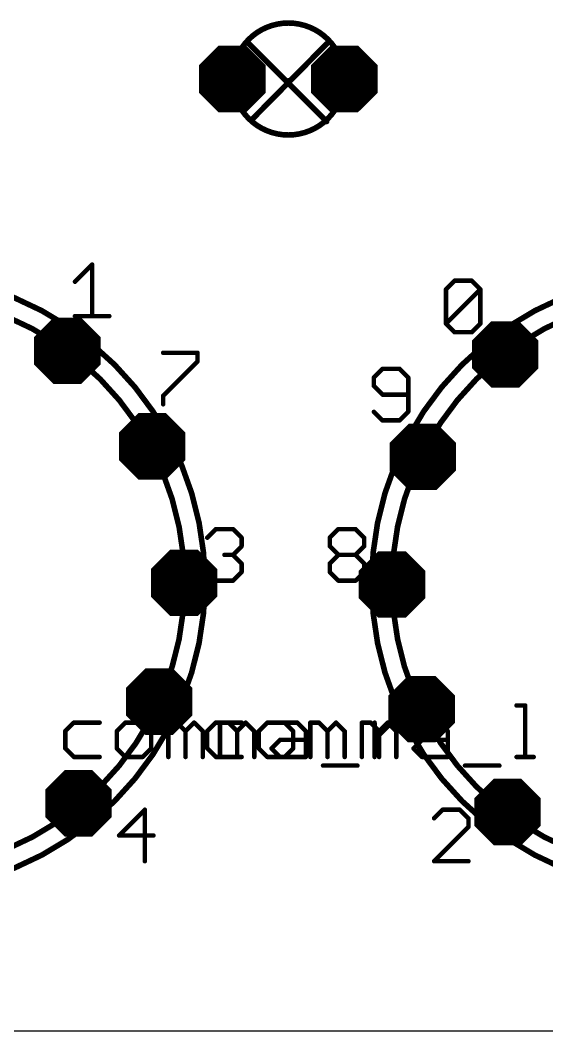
# Model space of a CAD drawing. Extents: x -5 to 105, y 0 to 80.
# Drawn here: x 59.96 to 71.9, y 0 to 22.92 of the extents above; entities that cross this region are included whole.
import ezdxf

# ---------------------------------------------------------------- set-up
doc = ezdxf.new("R2010")
doc.units = 0
for name, color, linetype in [('17', 82, 'CONTINUOUS'), ('20', 7, 'CONTINUOUS'), ('21', 253, 'CONTINUOUS'), ('23', 7, 'CONTINUOUS')]:
    doc.layers.add(name, color=color, linetype=linetype)

# ---------------------------------------------------------------- blocks, each defined once
blk = doc.blocks.new('OCTAGONP')
at = {"const_width": 0.5}
blk.add_lwpolyline([(-0.25, -0.1036), (-0.25, 0.1036), (-0.1036, 0.25), (0.1036, 0.25), (0.25, 0.1036), (0.25, -0.1036), (0.1036, -0.25), (-0.1036, -0.25), (-0.25, -0.1036), (-0.25, 0.1036)], dxfattribs=at)

msp = doc.modelspace()

# ---------------------------------------------------------------- linework, layer by layer
at = {"layer": '20'}
msp.add_line((0, 0), (100, 0), dxfattribs=at)
at = {"layer": '21'}
for points, const_width in [([(66.04, 20.32, 1), (66.04, 22.86, 1), (66.04, 20.32)], 0.127), ([(65.1232, 22.4579, 1), (65.0782, 22.4129)], 0.0635), ([(66.9314, 22.3661, 1), (66.8862, 22.4107)], 0.0635), ([(65.172, 20.673, 1), (65.2172, 20.6284)], 0.0635), ([(66.8863, 20.6047, 1), (66.9313, 20.6497)], 0.0635), ([(61.6159, 17.3801, 1), (61.5651, 17.3801)], 0.0508), ([(61.6085, 17.3621, 1), (61.5725, 17.3981)], 0.0508), ([(57.15, 3.16, 1), (57.15, 17.16, 1), (57.15, 3.16)], 0.127), ([(74.93, 3.16, 1), (74.93, 17.16, 1), (74.93, 3.16)], 0.127), ([(61.1828, 17.0083, 1), (61.2188, 16.9723)], 0.0508), ([(69.8106, 17.0405, 1), (69.8106, 16.9897)], 0.0508), ([(69.8286, 16.9971, 1), (69.7926, 17.0331)], 0.0508), ([(70.2184, 17.0331, 1), (70.1824, 16.9971)], 0.0508), ([(70.2004, 16.9897, 1), (70.2004, 17.0405)], 0.0508), ([(57.15, 3.6223, 1), (57.15, 16.6977, 1), (57.15, 3.6223)], 0.127), ([(74.93, 3.6223, 1), (74.93, 16.6977, 1), (74.93, 3.6223)], 0.127), ([(69.5978, 16.8382, 1), (69.6338, 16.8022)], 0.0508), ([(69.6412, 16.8202, 1), (69.5904, 16.8202)], 0.0508), ([(70.4207, 16.8202, 1), (70.3699, 16.8202)], 0.0508), ([(70.4133, 16.8022, 1), (70.3773, 16.8382)], 0.0508), ([(70.3773, 16.8022, 1), (70.4133, 16.8382)], 0.0508), ([(61.2008, 16.2362, 1), (61.2008, 16.1854)], 0.0508), ([(61.5651, 16.2108, 1), (61.6159, 16.2108)], 0.0508), ([(61.9803, 16.1854, 1), (61.9803, 16.2362)], 0.0508), ([(69.6338, 16.0586, 1), (69.5978, 16.0226)], 0.0508), ([(69.5978, 16.0586, 1), (69.6338, 16.0226)], 0.0508), ([(69.5904, 16.0406, 1), (69.6412, 16.0406)], 0.0508), ([(70.3699, 16.0406, 1), (70.4207, 16.0406)], 0.0508), ([(70.4133, 16.0226, 1), (70.3773, 16.0586)], 0.0508), ([(69.8106, 15.8712, 1), (69.8106, 15.8204)], 0.0508), ([(69.7926, 15.8278, 1), (69.8286, 15.8638)], 0.0508), ([(70.1824, 15.8638, 1), (70.2184, 15.8278)], 0.0508), ([(70.2004, 15.8204, 1), (70.2004, 15.8712)], 0.0508), ([(63.2008, 15.4055, 1), (63.2008, 15.3547)], 0.0508), ([(64.0057, 15.3801, 1), (63.9549, 15.3801)], 0.0508), ([(63.9803, 15.3547, 1), (63.9803, 15.4055)], 0.0508), ([(63.9549, 15.1852, 1), (64.0057, 15.1852)], 0.0508), ([(63.9983, 15.1672, 1), (63.9623, 15.2032)], 0.0508), ([(68.1756, 15.0405, 1), (68.1756, 14.9897)], 0.0508), ([(68.1936, 14.9971, 1), (68.1576, 15.0331)], 0.0508), ([(68.5834, 15.0331, 1), (68.5474, 14.9971)], 0.0508), ([(68.5654, 14.9897, 1), (68.5654, 15.0405)], 0.0508), ([(67.9628, 14.8382, 1), (67.9988, 14.8022)], 0.0508), ([(67.9988, 14.6433, 1), (67.9628, 14.6073)], 0.0508), ([(68.0062, 14.8202, 1), (67.9554, 14.8202)], 0.0508), ([(68.7857, 14.8202, 1), (68.7349, 14.8202)], 0.0508), ([(68.7423, 14.8022, 1), (68.7783, 14.8382)], 0.0508), ([(63.1828, 14.4236, 1), (63.2188, 14.3876)], 0.0508), ([(63.2262, 14.4056, 1), (63.1754, 14.4056)], 0.0508), ([(67.9554, 14.6253, 1), (68.0062, 14.6253)], 0.0508), ([(68.1756, 14.4558, 1), (68.1756, 14.405)], 0.0508), ([(68.1576, 14.4124, 1), (68.1936, 14.4484)], 0.0508), ([(68.7603, 14.405, 1), (68.7603, 14.4558)], 0.0508), ([(63.1754, 14.2108, 1), (63.2262, 14.2108)], 0.0508), ([(67.9988, 14.0586, 1), (67.9628, 14.0226)], 0.0508), ([(68.7349, 14.0406, 1), (68.7857, 14.0406)], 0.0508), ([(68.7783, 14.0226, 1), (68.7423, 14.0586)], 0.0508), ([(68.1756, 13.8712, 1), (68.1756, 13.8204)], 0.0508), ([(68.1576, 13.8278, 1), (68.1936, 13.8638)], 0.0508), ([(68.5474, 13.8638, 1), (68.5834, 13.8278)], 0.0508), ([(68.5654, 13.8204, 1), (68.5654, 13.8712)], 0.0508), ([(64.3956, 11.4055, 1), (64.3956, 11.3547)], 0.0508), ([(64.4136, 11.3621, 1), (64.3776, 11.3981)], 0.0508), ([(64.8034, 11.3981, 1), (64.7674, 11.3621)], 0.0508), ([(64.7854, 11.3547, 1), (64.7854, 11.4055)], 0.0508), ([(65.0057, 11.1852, 1), (64.9549, 11.1852)], 0.0508), ([(67.0062, 11.1852, 1), (66.9554, 11.1852)], 0.0508), ([(67.1756, 11.4055, 1), (67.1756, 11.3547)], 0.0508), ([(67.1936, 11.3621, 1), (67.1576, 11.3981)], 0.0508), ([(67.5834, 11.3981, 1), (67.5474, 11.3621)], 0.0508), ([(67.5654, 11.3547, 1), (67.5654, 11.4055)], 0.0508), ([(67.7857, 11.1852, 1), (67.7349, 11.1852)], 0.0508), ([(64.1828, 11.2032, 1), (64.2188, 11.1672)], 0.0508), ([(64.9549, 10.9903, 1), (65.0057, 10.9903)], 0.0508), ([(64.9623, 11.1672, 1), (64.9983, 11.2032)], 0.0508), ([(64.9983, 10.9723, 1), (64.9623, 11.0083)], 0.0508), ([(66.9628, 11.2032, 1), (66.9988, 11.1672)], 0.0508), ([(66.9988, 11.0083, 1), (66.9628, 10.9723)], 0.0508), ([(66.9554, 10.9903, 1), (67.0062, 10.9903)], 0.0508), ([(67.7349, 10.9903, 1), (67.7857, 10.9903)], 0.0508), ([(67.7423, 11.1672, 1), (67.7783, 11.2032)], 0.0508), ([(67.7783, 10.9723, 1), (67.7423, 11.0083)], 0.0508), ([(64.5905, 10.8208, 1), (64.5905, 10.77)], 0.0508), ([(64.8034, 10.8134, 1), (64.7674, 10.7774)], 0.0508), ([(64.7674, 10.8134, 1), (64.8034, 10.7774)], 0.0508), ([(64.7854, 10.77, 1), (64.7854, 10.8208)], 0.0508), ([(67.1756, 10.8208, 1), (67.1756, 10.77)], 0.0508), ([(67.1936, 10.7774, 1), (67.1576, 10.8134)], 0.0508), ([(67.1576, 10.7774, 1), (67.1936, 10.8134)], 0.0508), ([(67.5834, 10.8134, 1), (67.5474, 10.7774)], 0.0508), ([(67.5474, 10.8134, 1), (67.5834, 10.7774)], 0.0508), ([(67.5654, 10.77, 1), (67.5654, 10.8208)], 0.0508), ([(65.0057, 10.6005, 1), (64.9549, 10.6005)], 0.0508), ([(64.9623, 10.5825, 1), (64.9983, 10.6185)], 0.0508), ([(66.9628, 10.6185, 1), (66.9988, 10.5825)], 0.0508), ([(67.0062, 10.6005, 1), (66.9554, 10.6005)], 0.0508), ([(67.7857, 10.6005, 1), (67.7349, 10.6005)], 0.0508), ([(67.7423, 10.5825, 1), (67.7783, 10.6185)], 0.0508), ([(64.2188, 10.4236, 1), (64.1828, 10.3876)], 0.0508), ([(64.9549, 10.4056, 1), (65.0057, 10.4056)], 0.0508), ([(64.9983, 10.3876, 1), (64.9623, 10.4236)], 0.0508), ([(66.9988, 10.4236, 1), (66.9628, 10.3876)], 0.0508), ([(66.9554, 10.4056, 1), (67.0062, 10.4056)], 0.0508), ([(67.7349, 10.4056, 1), (67.7857, 10.4056)], 0.0508), ([(67.7783, 10.3876, 1), (67.7423, 10.4236)], 0.0508), ([(64.3956, 10.2362, 1), (64.3956, 10.1854)], 0.0508), ([(64.3776, 10.1928, 1), (64.4136, 10.2288)], 0.0508), ([(64.7674, 10.2288, 1), (64.8034, 10.1928)], 0.0508), ([(64.7854, 10.1854, 1), (64.7854, 10.2362)], 0.0508), ([(67.1756, 10.2362, 1), (67.1756, 10.1854)], 0.0508), ([(67.1576, 10.1928, 1), (67.1936, 10.2288)], 0.0508), ([(67.5474, 10.2288, 1), (67.5834, 10.1928)], 0.0508), ([(67.5654, 10.1854, 1), (67.5654, 10.2362)], 0.0508), ([(71.2166, 7.4055, 1), (71.2166, 7.3547)], 0.0508), ([(71.4368, 7.3801, 1), (71.386, 7.3801)], 0.0508), ([(71.4114, 7.3547, 1), (71.4114, 7.4055)], 0.0508), ([(61.1756, 7.0157, 1), (61.1756, 6.9649)], 0.0508), ([(61.1936, 6.9723, 1), (61.1576, 7.0083)], 0.0508), ([(61.7603, 6.9649, 1), (61.7603, 7.0157)], 0.0508), ([(62.3449, 7.0157, 1), (62.3449, 6.9649)], 0.0508), ([(62.3629, 6.9723, 1), (62.3269, 7.0083)], 0.0508), ([(62.7527, 7.0083, 1), (62.7167, 6.9723)], 0.0508), ([(62.7347, 6.9649, 1), (62.7347, 7.0157)], 0.0508), ([(63.3448, 6.9903, 1), (63.294, 6.9903)], 0.0508), ([(63.3194, 7.0157, 1), (63.3194, 6.9649)], 0.0508), ([(63.5322, 7.0083, 1), (63.4962, 6.9723)], 0.0508), ([(63.5142, 6.9649, 1), (63.5142, 7.0157)], 0.0508), ([(63.922, 7.0083, 1), (63.886, 6.9723)], 0.0508), ([(63.922, 6.9723, 1), (63.886, 7.0083)], 0.0508), ([(64.3956, 7.0157, 1), (64.3956, 6.9649)], 0.0508), ([(64.4136, 6.9723, 1), (64.3776, 7.0083)], 0.0508), ([(64.5141, 6.9903, 1), (64.4633, 6.9903)], 0.0508), ([(64.4887, 7.0157, 1), (64.4887, 6.9649)], 0.0508), ([(64.7015, 7.0083, 1), (64.6655, 6.9723)], 0.0508), ([(64.6835, 6.9649, 1), (64.6835, 7.0157)], 0.0508), ([(64.9803, 6.9649, 1), (64.9803, 7.0157)], 0.0508), ([(65.0913, 7.0083, 1), (65.0553, 6.9723)], 0.0508), ([(65.0913, 6.9723, 1), (65.0553, 7.0083)], 0.0508), ([(65.5649, 7.0157, 1), (65.5649, 6.9649)], 0.0508), ([(65.5829, 6.9723, 1), (65.5469, 7.0083)], 0.0508), ([(65.8528, 7.0157, 1), (65.8528, 6.9649)], 0.0508), ([(65.9727, 7.0083, 1), (65.9367, 6.9723)], 0.0508), ([(65.9547, 6.9649, 1), (65.9547, 7.0157)], 0.0508), ([(66.2606, 7.0083, 1), (66.2246, 6.9723)], 0.0508), ([(66.2426, 6.9649, 1), (66.2426, 7.0157)], 0.0508), ([(66.5648, 6.9903, 1), (66.514, 6.9903)], 0.0508), ([(66.5394, 7.0157, 1), (66.5394, 6.9649)], 0.0508), ([(66.7522, 7.0083, 1), (66.7162, 6.9723)], 0.0508), ([(66.7342, 6.9649, 1), (66.7342, 7.0157)], 0.0508), ([(67.142, 7.0083, 1), (67.106, 6.9723)], 0.0508), ([(67.142, 6.9723, 1), (67.106, 7.0083)], 0.0508), ([(67.7341, 6.9903, 1), (67.6833, 6.9903)], 0.0508), ([(67.7087, 7.0157, 1), (67.7087, 6.9649)], 0.0508), ([(67.9215, 7.0083, 1), (67.8855, 6.9723)], 0.0508), ([(67.9035, 6.9649, 1), (67.9035, 7.0157)], 0.0508), ([(68.022, 6.9903, 1), (67.9712, 6.9903)], 0.0508), ([(68.3113, 7.0083, 1), (68.2753, 6.9723)], 0.0508), ([(68.3113, 6.9723, 1), (68.2753, 7.0083)], 0.0508), ([(68.3863, 7.0157, 1), (68.3863, 6.9649)], 0.0508), ([(68.4043, 6.9723, 1), (68.3683, 7.0083)], 0.0508), ([(68.5812, 6.9649, 1), (68.5812, 7.0157)], 0.0508), ([(69.0728, 7.0157, 1), (69.0728, 6.9649)], 0.0508), ([(69.4806, 7.0083, 1), (69.4446, 6.9723)], 0.0508), ([(69.4626, 6.9649, 1), (69.4626, 7.0157)], 0.0508), ([(60.9628, 6.8134, 1), (60.9988, 6.7774)], 0.0508), ([(61.0062, 6.7954, 1), (60.9554, 6.7954)], 0.0508), ([(62.1321, 6.8134, 1), (62.1681, 6.7774)], 0.0508), ([(62.1755, 6.7954, 1), (62.1247, 6.7954)], 0.0508), ([(62.955, 6.7954, 1), (62.9042, 6.7954)], 0.0508), ([(62.9116, 6.7774, 1), (62.9476, 6.8134)], 0.0508), ([(63.6911, 6.8134, 1), (63.7271, 6.7774)], 0.0508), ([(63.7345, 6.7954, 1), (63.6837, 6.7954)], 0.0508), ([(63.6911, 6.7774, 1), (63.7271, 6.8134)], 0.0508), ([(64.1243, 6.7954, 1), (64.0735, 6.7954)], 0.0508), ([(64.0809, 6.7774, 1), (64.1169, 6.8134)], 0.0508), ([(64.1828, 6.8134, 1), (64.2188, 6.7774)], 0.0508), ([(64.2262, 6.7954, 1), (64.1754, 6.7954)], 0.0508), ([(64.8604, 6.8134, 1), (64.8964, 6.7774)], 0.0508), ([(64.9038, 6.7954, 1), (64.853, 6.7954)], 0.0508), ([(64.8604, 6.7774, 1), (64.8964, 6.8134)], 0.0508), ([(65.2936, 6.7954, 1), (65.2428, 6.7954)], 0.0508), ([(65.2502, 6.7774, 1), (65.2862, 6.8134)], 0.0508), ([(65.3521, 6.8134, 1), (65.3881, 6.7774)], 0.0508), ([(65.3955, 6.7954, 1), (65.3447, 6.7954)], 0.0508), ([(65.8528, 6.6259, 1), (65.8528, 6.5751)], 0.0508), ([(65.8708, 6.5825, 1), (65.8348, 6.6185)], 0.0508), ([(66.175, 6.7954, 1), (66.1242, 6.7954)], 0.0508), ([(66.1316, 6.7774, 1), (66.1676, 6.8134)], 0.0508), ([(66.4629, 6.7954, 1), (66.4121, 6.7954)], 0.0508), ([(66.4195, 6.7774, 1), (66.4555, 6.8134)], 0.0508), ([(66.4375, 6.5751, 1), (66.4375, 6.6259)], 0.0508), ([(66.9111, 6.8134, 1), (66.9471, 6.7774)], 0.0508), ([(66.9545, 6.7954, 1), (66.9037, 6.7954)], 0.0508), ([(66.9111, 6.7774, 1), (66.9471, 6.8134)], 0.0508), ([(67.3443, 6.7954, 1), (67.2935, 6.7954)], 0.0508), ([(67.3009, 6.7774, 1), (67.3369, 6.8134)], 0.0508), ([(68.0804, 6.8134, 1), (68.1164, 6.7774)], 0.0508), ([(68.1238, 6.7954, 1), (68.073, 6.7954)], 0.0508), ([(68.0804, 6.7774, 1), (68.1164, 6.8134)], 0.0508), ([(68.5136, 6.7954, 1), (68.4628, 6.7954)], 0.0508), ([(68.4702, 6.7774, 1), (68.5062, 6.8134)], 0.0508), ([(69.0728, 6.6259, 1), (69.0728, 6.5751)], 0.0508), ([(69.0908, 6.5825, 1), (69.0548, 6.6185)], 0.0508), ([(69.6829, 6.7954, 1), (69.6321, 6.7954)], 0.0508), ([(69.6395, 6.7774, 1), (69.6755, 6.8134)], 0.0508), ([(69.6575, 6.5751, 1), (69.6575, 6.6259)], 0.0508), ([(60.9988, 6.4236, 1), (60.9628, 6.3876)], 0.0508), ([(60.9554, 6.4056, 1), (61.0062, 6.4056)], 0.0508), ([(62.1681, 6.4236, 1), (62.1321, 6.3876)], 0.0508), ([(62.1247, 6.4056, 1), (62.1755, 6.4056)], 0.0508), ([(62.9042, 6.4056, 1), (62.955, 6.4056)], 0.0508), ([(62.9476, 6.3876, 1), (62.9116, 6.4236)], 0.0508), ([(64.2188, 6.4236, 1), (64.1828, 6.3876)], 0.0508), ([(64.1754, 6.4056, 1), (64.2262, 6.4056)], 0.0508), ([(65.3881, 6.4236, 1), (65.3521, 6.3876)], 0.0508), ([(65.3447, 6.4056, 1), (65.3955, 6.4056)], 0.0508), ([(65.676, 6.4236, 1), (65.64, 6.3876)], 0.0508), ([(65.64, 6.4236, 1), (65.676, 6.3876)], 0.0508), ([(66.1242, 6.4056, 1), (66.175, 6.4056)], 0.0508), ([(66.1676, 6.3876, 1), (66.1316, 6.4236)], 0.0508), ([(67.9786, 6.6185, 1), (68.0146, 6.5825)], 0.0508), ([(68.896, 6.4236, 1), (68.86, 6.3876)], 0.0508), ([(68.86, 6.4236, 1), (68.896, 6.3876)], 0.0508), ([(61.1756, 6.2362, 1), (61.1756, 6.1854)], 0.0508), ([(61.1576, 6.1928, 1), (61.1936, 6.2288)], 0.0508), ([(61.7603, 6.1854, 1), (61.7603, 6.2362)], 0.0508), ([(62.3449, 6.2362, 1), (62.3449, 6.1854)], 0.0508), ([(62.3269, 6.1928, 1), (62.3629, 6.2288)], 0.0508), ([(62.7167, 6.2288, 1), (62.7527, 6.1928)], 0.0508), ([(62.7347, 6.1854, 1), (62.7347, 6.2362)], 0.0508), ([(63.294, 6.2108, 1), (63.3448, 6.2108)], 0.0508), ([(63.6837, 6.2108, 1), (63.7345, 6.2108)], 0.0508), ([(64.0735, 6.2108, 1), (64.1243, 6.2108)], 0.0508), ([(64.3956, 6.2362, 1), (64.3956, 6.1854)], 0.0508), ([(64.3776, 6.1928, 1), (64.4136, 6.2288)], 0.0508), ([(64.4633, 6.2108, 1), (64.5141, 6.2108)], 0.0508), ([(64.853, 6.2108, 1), (64.9038, 6.2108)], 0.0508), ([(64.9803, 6.1854, 1), (64.9803, 6.2362)], 0.0508), ([(65.2428, 6.2108, 1), (65.2936, 6.2108)], 0.0508), ([(65.5649, 6.2362, 1), (65.5649, 6.1854)], 0.0508), ([(65.5469, 6.1928, 1), (65.5829, 6.2288)], 0.0508), ([(65.8528, 6.2362, 1), (65.8528, 6.1854)], 0.0508), ([(65.8348, 6.1928, 1), (65.8708, 6.2288)], 0.0508), ([(65.9367, 6.2288, 1), (65.9727, 6.1928)], 0.0508), ([(65.9547, 6.1854, 1), (65.9547, 6.2362)], 0.0508), ([(66.4121, 6.2108, 1), (66.4629, 6.2108)], 0.0508), ([(66.4375, 6.1854, 1), (66.4375, 6.2362)], 0.0508), ([(66.514, 6.2108, 1), (66.5648, 6.2108)], 0.0508), ([(66.9037, 6.2108, 1), (66.9545, 6.2108)], 0.0508), ([(67.2935, 6.2108, 1), (67.3443, 6.2108)], 0.0508), ([(67.6833, 6.2108, 1), (67.7341, 6.2108)], 0.0508), ([(67.9712, 6.2108, 1), (68.022, 6.2108)], 0.0508), ([(68.073, 6.2108, 1), (68.1238, 6.2108)], 0.0508), ([(68.4628, 6.2108, 1), (68.5136, 6.2108)], 0.0508), ([(69.0728, 6.2362, 1), (69.0728, 6.1854)], 0.0508), ([(69.0548, 6.1928, 1), (69.0908, 6.2288)], 0.0508), ([(69.6321, 6.2108, 1), (69.6829, 6.2108)], 0.0508), ([(69.6575, 6.1854, 1), (69.6575, 6.2362)], 0.0508), ([(71.2166, 6.2362, 1), (71.2166, 6.1854)], 0.0508), ([(71.386, 6.2108, 1), (71.4368, 6.2108)], 0.0508), ([(71.6063, 6.1854, 1), (71.6063, 6.2362)], 0.0508), ([(66.8273, 6.0414, 1), (66.8273, 5.9906)], 0.0508), ([(67.6068, 5.9906, 1), (67.6068, 6.0414)], 0.0508), ([(70.0473, 6.0414, 1), (70.0473, 5.9906)], 0.0508), ([(70.8268, 5.9906, 1), (70.8268, 6.0414)], 0.0508), ([(62.8108, 5.0151, 1), (62.76, 5.0151)], 0.0508), ([(62.8034, 4.9971, 1), (62.7674, 5.0331)], 0.0508), ([(69.5406, 5.0405, 1), (69.5406, 4.9897)], 0.0508), ([(69.5586, 4.9971, 1), (69.5226, 5.0331)], 0.0508), ([(69.9484, 5.0331, 1), (69.9124, 4.9971)], 0.0508), ([(69.9304, 4.9897, 1), (69.9304, 5.0405)], 0.0508), ([(69.3278, 4.8382, 1), (69.3638, 4.8022)], 0.0508), ([(70.1507, 4.8202, 1), (70.0999, 4.8202)], 0.0508), ([(70.1073, 4.8022, 1), (70.1433, 4.8382)], 0.0508), ([(70.0999, 4.6253, 1), (70.1507, 4.6253)], 0.0508), ([(70.1433, 4.6073, 1), (70.1073, 4.6433)], 0.0508), ([(62.1828, 4.4484, 1), (62.2188, 4.4124)], 0.0508), ([(62.2008, 4.4558, 1), (62.2008, 4.405)], 0.0508), ([(62.9803, 4.405, 1), (62.9803, 4.4558)], 0.0508), ([(62.76, 3.8458, 1), (62.8108, 3.8458)], 0.0508), ([(69.3278, 3.8638, 1), (69.3638, 3.8278)], 0.0508), ([(69.3458, 3.8712, 1), (69.3458, 3.8204)], 0.0508), ([(70.1253, 3.8204, 1), (70.1253, 3.8712)], 0.0508)]:
    msp.add_lwpolyline(points, format="xyb", dxfattribs=dict(at, const_width=const_width))
for points, const_width in [([(65.1007, 22.4354), (66.9088, 20.6272)], 0.127), ([(65.1946, 20.6507), (66.9088, 22.3884)], 0.127), ([(61.2008, 16.9903), (61.5905, 17.3801)], 0.1016), ([(61.5905, 17.3801), (61.5905, 16.2108)], 0.1016), ([(69.6158, 16.8202), (69.8106, 17.0151)], 0.1016), ([(69.8106, 17.0151), (70.2004, 17.0151)], 0.1016), ([(70.2004, 17.0151), (70.3953, 16.8202)], 0.1016), ([(69.6158, 16.0406), (69.6158, 16.8202)], 0.1016), ([(69.6158, 16.0406), (70.3953, 16.8202)], 0.1016), ([(70.3953, 16.8202), (70.3953, 16.0406)], 0.1016), ([(61.2008, 16.2108), (61.9803, 16.2108)], 0.1016), ([(69.8106, 15.8458), (69.6158, 16.0406)], 0.1016), ([(70.3953, 16.0406), (70.2004, 15.8458)], 0.1016), ([(70.2004, 15.8458), (69.8106, 15.8458)], 0.1016), ([(63.2008, 15.3801), (63.9803, 15.3801)], 0.1016), ([(63.9803, 15.3801), (63.9803, 15.1852)], 0.1016), ([(63.9803, 15.1852), (63.2008, 14.4056)], 0.1016), ([(68.1756, 15.0151), (67.9808, 14.8202)], 0.1016), ([(68.5654, 15.0151), (68.1756, 15.0151)], 0.1016), ([(68.7603, 14.8202), (68.5654, 15.0151)], 0.1016), ([(67.9808, 14.8202), (67.9808, 14.6253)], 0.1016), ([(67.9808, 14.6253), (68.1756, 14.4304)], 0.1016), ([(68.7603, 14.0406), (68.7603, 14.8202)], 0.1016), ([(63.2008, 14.4056), (63.2008, 14.2108)], 0.1016), ([(68.1756, 14.4304), (68.7603, 14.4304)], 0.1016), ([(67.9808, 14.0406), (68.1756, 13.8458)], 0.1016), ([(68.5654, 13.8458), (68.7603, 14.0406)], 0.1016), ([(68.1756, 13.8458), (68.5654, 13.8458)], 0.1016), ([(64.2008, 11.1852), (64.3956, 11.3801)], 0.1016), ([(64.3956, 11.3801), (64.7854, 11.3801)], 0.1016), ([(64.7854, 11.3801), (64.9803, 11.1852)], 0.1016), ([(64.9803, 11.1852), (64.9803, 10.9903)], 0.1016), ([(66.9808, 11.1852), (67.1756, 11.3801)], 0.1016), ([(66.9808, 10.9903), (66.9808, 11.1852)], 0.1016), ([(67.1756, 11.3801), (67.5654, 11.3801)], 0.1016), ([(67.5654, 11.3801), (67.7603, 11.1852)], 0.1016), ([(67.7603, 11.1852), (67.7603, 10.9903)], 0.1016), ([(64.9803, 10.9903), (64.7854, 10.7954)], 0.1016), ([(67.1756, 10.7954), (66.9808, 10.9903)], 0.1016), ([(67.7603, 10.9903), (67.5654, 10.7954)], 0.1016), ([(64.7854, 10.7954), (64.5905, 10.7954)], 0.1016), ([(64.7854, 10.7954), (64.9803, 10.6005)], 0.1016), ([(66.9808, 10.6005), (67.1756, 10.7954)], 0.1016), ([(67.1756, 10.7954), (67.5654, 10.7954)], 0.1016), ([(67.5654, 10.7954), (67.7603, 10.6005)], 0.1016), ([(64.9803, 10.6005), (64.9803, 10.4056)], 0.1016), ([(66.9808, 10.4056), (66.9808, 10.6005)], 0.1016), ([(67.7603, 10.6005), (67.7603, 10.4056)], 0.1016), ([(64.3956, 10.2108), (64.2008, 10.4056)], 0.1016), ([(64.9803, 10.4056), (64.7854, 10.2108)], 0.1016), ([(67.1756, 10.2108), (66.9808, 10.4056)], 0.1016), ([(67.7603, 10.4056), (67.5654, 10.2108)], 0.1016), ([(64.7854, 10.2108), (64.3956, 10.2108)], 0.1016), ([(67.5654, 10.2108), (67.1756, 10.2108)], 0.1016), ([(71.2166, 7.3801), (71.4114, 7.3801)], 0.1016), ([(71.4114, 7.3801), (71.4114, 6.2108)], 0.1016), ([(61.1756, 6.9903), (60.9808, 6.7954)], 0.1016), ([(61.7603, 6.9903), (61.1756, 6.9903)], 0.1016), ([(62.3449, 6.9903), (62.1501, 6.7954)], 0.1016), ([(62.7347, 6.9903), (62.3449, 6.9903)], 0.1016), ([(62.9296, 6.7954), (62.7347, 6.9903)], 0.1016), ([(63.3194, 6.2108), (63.3194, 6.9903)], 0.1016), ([(63.3194, 6.9903), (63.5142, 6.9903)], 0.1016), ([(63.5142, 6.9903), (63.7091, 6.7954)], 0.1016), ([(63.7091, 6.7954), (63.904, 6.9903)], 0.1016), ([(63.904, 6.9903), (64.0989, 6.7954)], 0.1016), ([(64.3956, 6.9903), (64.2008, 6.7954)], 0.1016), ([(64.9803, 6.9903), (64.3956, 6.9903)], 0.1016), ([(64.4887, 6.2108), (64.4887, 6.9903)], 0.1016), ([(64.4887, 6.9903), (64.6835, 6.9903)], 0.1016), ([(64.6835, 6.9903), (64.8784, 6.7954)], 0.1016), ([(64.8784, 6.7954), (65.0733, 6.9903)], 0.1016), ([(65.0733, 6.9903), (65.2682, 6.7954)], 0.1016), ([(65.5649, 6.9903), (65.3701, 6.7954)], 0.1016), ([(65.9547, 6.9903), (65.5649, 6.9903)], 0.1016), ([(65.8528, 6.9903), (66.2426, 6.9903)], 0.1016), ([(66.1496, 6.7954), (65.9547, 6.9903)], 0.1016), ([(66.2426, 6.9903), (66.4375, 6.7954)], 0.1016), ([(66.5394, 6.2108), (66.5394, 6.9903)], 0.1016), ([(66.5394, 6.9903), (66.7342, 6.9903)], 0.1016), ([(66.7342, 6.9903), (66.9291, 6.7954)], 0.1016), ([(66.9291, 6.7954), (67.124, 6.9903)], 0.1016), ([(67.124, 6.9903), (67.3189, 6.7954)], 0.1016), ([(67.7087, 6.2108), (67.7087, 6.9903)], 0.1016), ([(67.7087, 6.9903), (67.9035, 6.9903)], 0.1016), ([(67.9035, 6.9903), (68.0984, 6.7954)], 0.1016), ([(67.9966, 6.2108), (67.9966, 6.9903)], 0.1016), ([(67.9966, 6.6005), (68.3863, 6.9903)], 0.1016), ([(68.0984, 6.7954), (68.2933, 6.9903)], 0.1016), ([(68.2933, 6.9903), (68.4882, 6.7954)], 0.1016), ([(68.3863, 6.9903), (68.5812, 6.9903)], 0.1016), ([(69.0728, 6.9903), (69.4626, 6.9903)], 0.1016), ([(69.4626, 6.9903), (69.6575, 6.7954)], 0.1016), ([(60.9808, 6.7954), (60.9808, 6.4056)], 0.1016), ([(62.1501, 6.7954), (62.1501, 6.4056)], 0.1016), ([(62.9296, 6.4056), (62.9296, 6.7954)], 0.1016), ([(63.7091, 6.7954), (63.7091, 6.2108)], 0.1016), ([(64.0989, 6.7954), (64.0989, 6.2108)], 0.1016), ([(64.2008, 6.7954), (64.2008, 6.4056)], 0.1016), ([(64.8784, 6.7954), (64.8784, 6.2108)], 0.1016), ([(65.2682, 6.7954), (65.2682, 6.2108)], 0.1016), ([(65.3701, 6.7954), (65.3701, 6.4056)], 0.1016), ([(65.658, 6.4056), (65.8528, 6.6005)], 0.1016), ([(65.8528, 6.6005), (66.4375, 6.6005)], 0.1016), ([(66.1496, 6.4056), (66.1496, 6.7954)], 0.1016), ([(66.4375, 6.7954), (66.4375, 6.2108)], 0.1016), ([(66.9291, 6.7954), (66.9291, 6.2108)], 0.1016), ([(67.3189, 6.7954), (67.3189, 6.2108)], 0.1016), ([(68.0984, 6.7954), (68.0984, 6.2108)], 0.1016), ([(68.4882, 6.7954), (68.4882, 6.2108)], 0.1016), ([(68.878, 6.4056), (69.0728, 6.6005)], 0.1016), ([(69.0728, 6.6005), (69.6575, 6.6005)], 0.1016), ([(69.6575, 6.7954), (69.6575, 6.2108)], 0.1016), ([(60.9808, 6.4056), (61.1756, 6.2108)], 0.1016), ([(62.1501, 6.4056), (62.3449, 6.2108)], 0.1016), ([(62.7347, 6.2108), (62.9296, 6.4056)], 0.1016), ([(64.2008, 6.4056), (64.3956, 6.2108)], 0.1016), ([(65.3701, 6.4056), (65.5649, 6.2108)], 0.1016), ([(65.8528, 6.2108), (65.658, 6.4056)], 0.1016), ([(65.9547, 6.2108), (66.1496, 6.4056)], 0.1016), ([(69.0728, 6.2108), (68.878, 6.4056)], 0.1016), ([(61.1756, 6.2108), (61.7603, 6.2108)], 0.1016), ([(62.3449, 6.2108), (62.7347, 6.2108)], 0.1016), ([(64.3956, 6.2108), (64.9803, 6.2108)], 0.1016), ([(65.5649, 6.2108), (65.9547, 6.2108)], 0.1016), ([(66.4375, 6.2108), (65.8528, 6.2108)], 0.1016), ([(69.6575, 6.2108), (69.0728, 6.2108)], 0.1016), ([(71.2166, 6.2108), (71.6063, 6.2108)], 0.1016), ([(66.8273, 6.016), (67.6068, 6.016)], 0.1016), ([(70.0473, 6.016), (70.8268, 6.016)], 0.1016), ([(62.7854, 5.0151), (62.2008, 4.4304)], 0.1016), ([(62.7854, 3.8458), (62.7854, 5.0151)], 0.1016), ([(69.5406, 5.0151), (69.3458, 4.8202)], 0.1016), ([(69.9304, 5.0151), (69.5406, 5.0151)], 0.1016), ([(70.1253, 4.8202), (69.9304, 5.0151)], 0.1016), ([(70.1253, 4.6253), (70.1253, 4.8202)], 0.1016), ([(69.3458, 3.8458), (70.1253, 4.6253)], 0.1016), ([(62.2008, 4.4304), (62.9803, 4.4304)], 0.1016), ([(70.1253, 3.8458), (69.3458, 3.8458)], 0.1016)]:
    msp.add_lwpolyline(points, dxfattribs=dict(at, const_width=const_width))
at = {"layer": '23'}
msp.add_point((66.04, 21.59), dxfattribs=at)

# ---------------------------------------------------------------- block references
at = {"layer": '17', "xscale": 1.508, "yscale": 1.508, "rotation": 90}
for p in [(64.77, 21.59), (64.77, 21.59), (67.31, 21.59), (67.31, 21.59)]:
    msp.add_blockref('OCTAGONP', p, dxfattribs=at)
at = {"layer": '17', "xscale": 1.508, "yscale": 1.508}
for p in [(61.0288, 15.4225), (61.0288, 15.4225), (70.9585, 15.3412), (70.9585, 15.3412), (62.9523, 13.2567), (62.9523, 13.2567), (69.0901, 13.0198), (69.0901, 13.0198), (63.6758, 10.16), (63.6758, 10.16), (68.3916, 10.1253), (68.3916, 10.1253), (63.1124, 7.4668), (63.1124, 7.4668), (69.0656, 7.2949), (69.0656, 7.2949), (61.2822, 5.1584), (61.2822, 5.1584), (71.0125, 4.9629), (71.0125, 4.9629)]:
    msp.add_blockref('OCTAGONP', p, dxfattribs=at)

doc.saveas('drawing.dxf')
